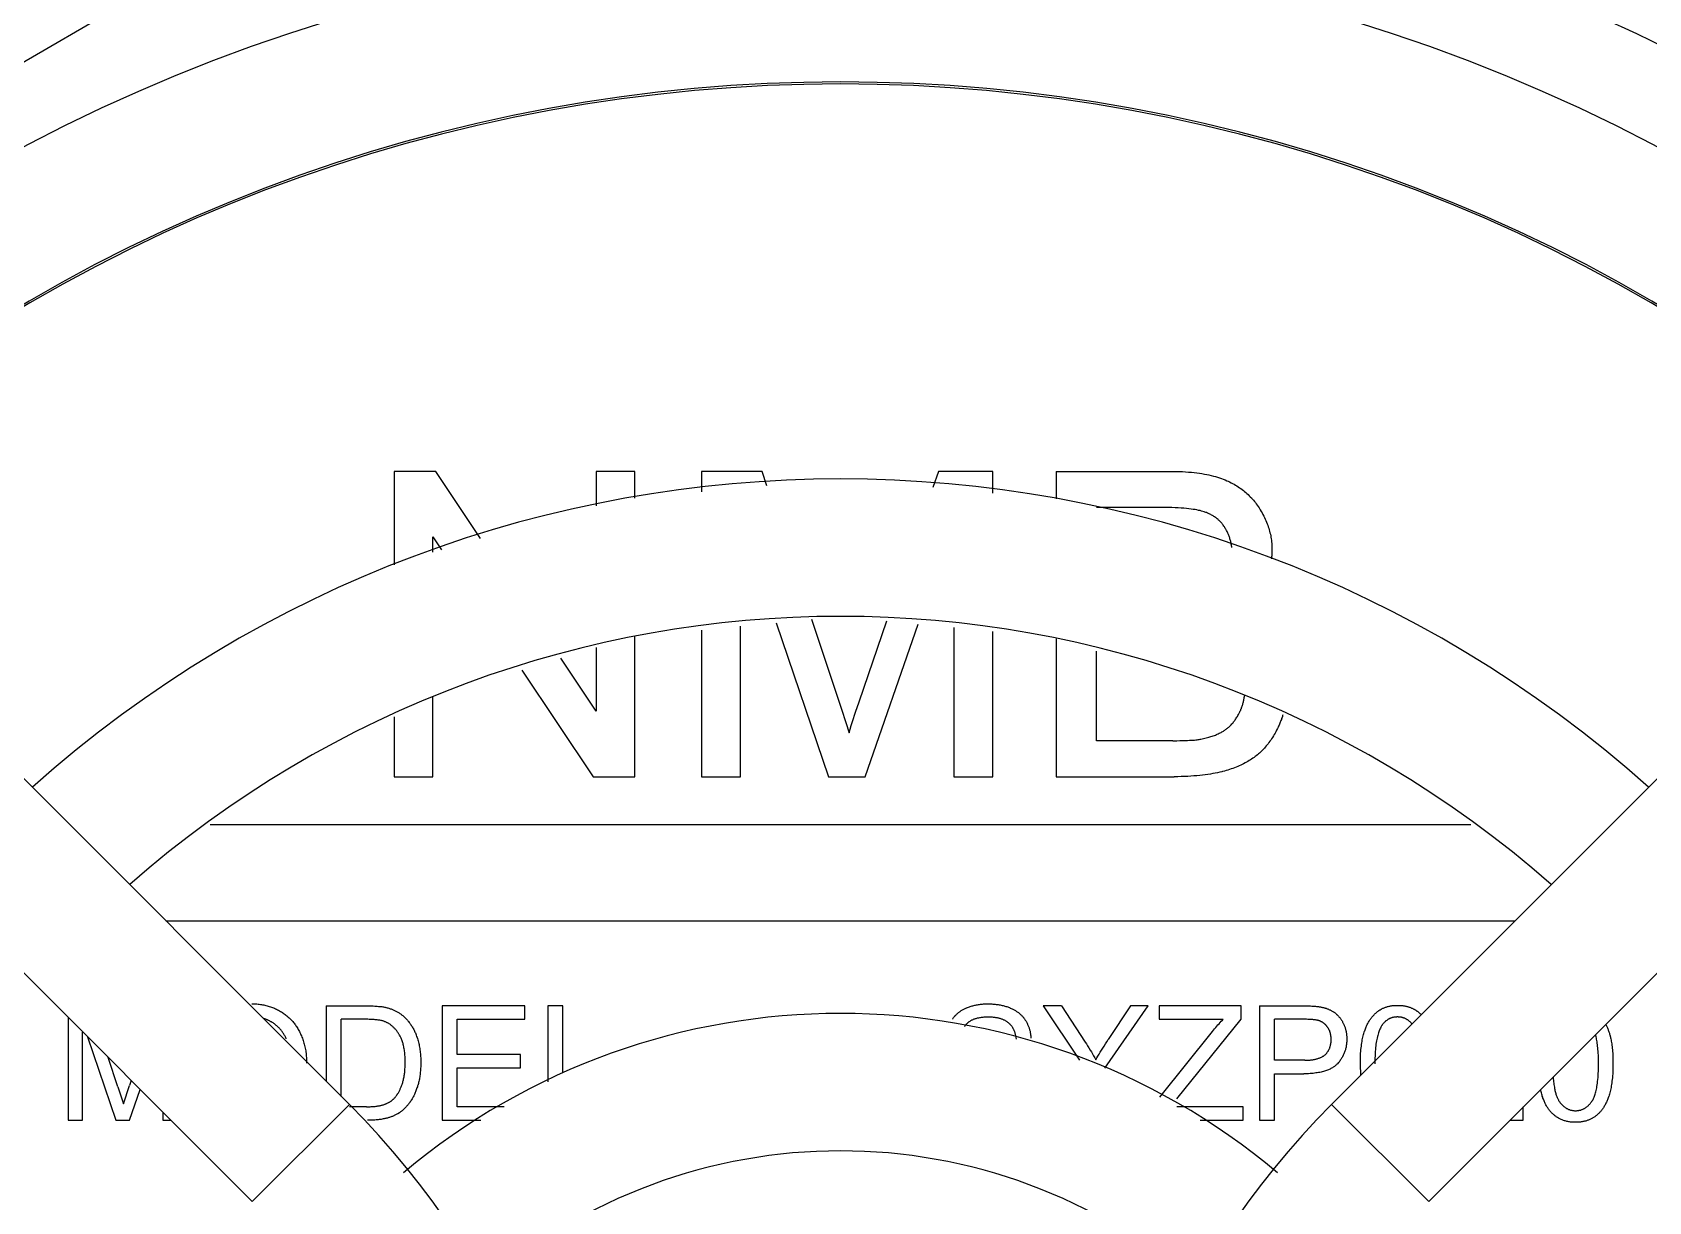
# Model space of a CAD drawing. Header units: millimetres. Extents: x -2 to 101, y -1 to 125.
# Drawn here: x 24.231 to 26.349, y 39.343 to 40.875 of the extents above; entities that cross this region are included whole.
import ezdxf

# ---------------------------------------------------------------- set-up
doc = ezdxf.new("R2010")
doc.units = ezdxf.units.MM

msp = doc.modelspace()

# ---------------------------------------------------------------- linework, layer by layer
for p, q in [((20.5102, 43.6071), (24.6465, 39.4708)), ((30.0698, 43.6071), (25.9335, 39.4708)), ((20.3829, 43.4798), (24.5193, 39.3435)), ((30.1971, 43.4798), (26.0607, 39.3435)), ((25.3687, 41.5038), (24.1116, 40.7729)), ((24.7053, 40.3), (24.7053, 40.1775)), ((24.7596, 40.3), (24.7053, 40.3)), ((24.8185, 40.2119), (24.7596, 40.3)), ((24.9697, 40.3), (24.9697, 40.2549)), ((25.0204, 40.3), (24.9697, 40.3)), ((25.0204, 40.265), (25.0204, 40.3)), ((25.1077, 40.3), (25.1077, 40.2731)), ((25.1874, 40.3), (25.1077, 40.3)), ((25.1937, 40.2811), (25.1874, 40.3)), ((25.4182, 40.3), (25.4109, 40.2788)), ((25.4895, 40.3), (25.4182, 40.3)), ((25.4895, 40.2715), (25.4895, 40.3)), ((25.5727, 40.3), (25.5727, 40.2638)), ((24.756, 40.1941), (24.756, 40.2143)), ((24.756, 40.2143), (24.7674, 40.1974)), ((25.1077, 40.0921), (25.1077, 39.9)), ((25.1588, 39.9), (25.1588, 40.0971)), ((25.2059, 40.1017), (25.2744, 39.9)), ((25.2522, 40.1063), (25.2871, 40.0017)), ((25.3144, 39.9981), (25.3508, 40.104)), ((25.3222, 39.9), (25.3916, 40.1)), ((25.4384, 40.0954), (25.4384, 39.9)), ((25.4895, 39.9), (25.4895, 40.0904)), ((24.9697, 40.0692), (24.9697, 39.986)), ((25.0204, 39.9), (25.0204, 40.0835)), ((25.5727, 40.0806), (25.5727, 39.9)), ((24.9697, 39.986), (24.9234, 40.0552)), ((25.6256, 39.9472), (25.6256, 40.0646)), ((24.8727, 40.0398), (24.9661, 39.9)), ((24.756, 39.9), (24.756, 40.0044)), ((25.2871, 40.0017), (25.2914, 39.9883)), ((25.2914, 39.9883), (25.2969, 39.9712)), ((25.3059, 39.9724), (25.3098, 39.9844)), ((25.3098, 39.9844), (25.3144, 39.9981)), ((24.7053, 39.9786), (24.7053, 39.9)), ((25.2969, 39.9712), (25.3012, 39.9576)), ((25.7252, 39.9472), (25.6256, 39.9472)), ((25.7252, 39.9472), (25.7308, 39.9472)), ((24.7053, 39.9), (24.756, 39.9)), ((24.9661, 39.9), (25.0204, 39.9)), ((25.1077, 39.9), (25.1588, 39.9)), ((25.2744, 39.9), (25.3222, 39.9)), ((25.4384, 39.9), (25.4895, 39.9)), ((25.5727, 39.9), (25.7271, 39.9)), ((24.4641, 39.8375), (26.1159, 39.8375)), ((24.4061, 39.7111), (26.1739, 39.7111)), ((24.278, 39.5848), (24.278, 39.45)), ((24.6161, 39.6), (24.6161, 39.5012)), ((24.636, 39.4813), (24.636, 39.5823)), ((24.7679, 39.6), (24.7679, 39.45)), ((24.8763, 39.6), (24.7679, 39.6)), ((24.7877, 39.5364), (24.7877, 39.5823)), ((24.7877, 39.5823), (24.8763, 39.5823)), ((24.8763, 39.5823), (24.8763, 39.6)), ((24.9064, 39.6), (24.9064, 39.5006)), ((24.9263, 39.6), (24.9064, 39.6)), ((24.9263, 39.5121), (24.9263, 39.6)), ((25.5555, 39.6), (25.603, 39.529)), ((25.5797, 39.6), (25.5555, 39.6)), ((25.6364, 39.5181), (25.693, 39.6)), ((25.6699, 39.6), (25.6409, 39.5559)), ((25.693, 39.6), (25.6699, 39.6)), ((25.7076, 39.6), (25.7076, 39.5823)), ((25.815, 39.6), (25.7076, 39.6)), ((25.7076, 39.5823), (25.7913, 39.5823)), ((25.7308, 39.4783), (25.815, 39.5823)), ((25.815, 39.5823), (25.815, 39.6)), ((25.8388, 39.6), (25.8388, 39.45)), ((25.8587, 39.5287), (25.8587, 39.5823)), ((24.2971, 39.45), (24.2971, 39.5656)), ((24.3033, 39.5594), (24.3405, 39.45)), ((24.3433, 39.4938), (24.3305, 39.5322)), ((24.8707, 39.5364), (24.7877, 39.5364)), ((24.7877, 39.4677), (24.7877, 39.5188)), ((24.7877, 39.5188), (24.8707, 39.5188)), ((24.8707, 39.5188), (24.8707, 39.5364)), ((25.8983, 39.5287), (25.8587, 39.5287)), ((25.9717, 39.5089), (25.9711, 39.524)), ((24.3505, 39.4716), (24.3585, 39.4956)), ((24.3607, 39.502), (24.3585, 39.4956)), ((25.8587, 39.45), (25.8587, 39.511)), ((25.8587, 39.511), (25.8972, 39.511)), ((24.3433, 39.4938), (24.3505, 39.4716)), ((24.3584, 39.45), (24.3724, 39.4903)), ((24.402, 39.4608), (24.402, 39.45)), ((24.6465, 39.4708), (24.5193, 39.3435)), ((24.669, 39.4677), (24.6465, 39.4677)), ((24.8494, 39.4677), (24.7877, 39.4677)), ((25.8175, 39.4677), (25.7306, 39.4677)), ((25.8175, 39.45), (25.8175, 39.4677)), ((26.0607, 39.3435), (25.9335, 39.4708)), ((26.1845, 39.45), (26.1845, 39.4677)), ((24.278, 39.45), (24.2971, 39.45)), ((24.3405, 39.45), (24.3584, 39.45)), ((24.402, 39.45), (24.4127, 39.45)), ((24.7679, 39.45), (24.8188, 39.45)), ((25.7612, 39.45), (25.8175, 39.45)), ((25.8388, 39.45), (25.8587, 39.45)), ((26.1673, 39.45), (26.1845, 39.45))]:
    msp.add_line(p, q)
for points in [[(25.5727, 40.3), (25.7255, 40.3), (25.7298, 40.2999), (25.734, 40.2998), (25.7381, 40.2996), (25.7421, 40.2994), (25.7459, 40.2991), (25.7497, 40.2988), (25.7533, 40.2984), (25.7568, 40.298), (25.7602, 40.2975), (25.7635, 40.297), (25.7667, 40.2965), (25.7698, 40.2959), (25.7728, 40.2952), (25.7757, 40.2945), (25.7786, 40.2938), (25.7813, 40.2931), (25.784, 40.2923), (25.7866, 40.2914), (25.7891, 40.2906), (25.7915, 40.2896), (25.7939, 40.2887), (25.7961, 40.2877)], [(25.7961, 40.2877), (25.7977, 40.287), (25.7997, 40.2861), (25.8017, 40.2851), (25.8037, 40.2841), (25.8056, 40.283), (25.8074, 40.282), (25.8092, 40.2808), (25.811, 40.2797), (25.8128, 40.2785), (25.8145, 40.2774), (25.8161, 40.2761), (25.8178, 40.2749), (25.8194, 40.2736), (25.8209, 40.2723), (25.8225, 40.2709), (25.824, 40.2696), (25.8254, 40.2681), (25.8269, 40.2667), (25.8283, 40.2652), (25.829, 40.2645), (25.8296, 40.2637), (25.831, 40.2622), (25.8323, 40.2606), (25.8336, 40.259), (25.8348, 40.2573), (25.836, 40.2556), (25.8372, 40.2539), (25.8384, 40.2522), (25.8395, 40.2504)], [(25.7664, 40.247), (25.7648, 40.2475), (25.7631, 40.248), (25.7612, 40.2485), (25.7591, 40.2489), (25.757, 40.2494), (25.7546, 40.2498), (25.7521, 40.2502), (25.7494, 40.2506), (25.7465, 40.2509), (25.7433, 40.2513), (25.74, 40.2516), (25.7364, 40.2518), (25.7326, 40.2521), (25.7286, 40.2523), (25.7243, 40.2525), (25.7197, 40.2526), (25.7149, 40.2527), (25.7097, 40.2528), (25.6256, 40.2528)], [(25.7936, 40.2263), (25.7929, 40.2273), (25.7922, 40.2283), (25.7915, 40.2293), (25.7908, 40.2302), (25.7901, 40.2311), (25.7894, 40.232), (25.7886, 40.2329), (25.7878, 40.2337), (25.7871, 40.2346), (25.7862, 40.2354), (25.7854, 40.2361), (25.7846, 40.2369), (25.7837, 40.2376), (25.7829, 40.2384), (25.782, 40.2391), (25.7811, 40.2397), (25.7801, 40.2404), (25.7792, 40.241), (25.7782, 40.2416), (25.7772, 40.2422), (25.7762, 40.2428), (25.7752, 40.2434), (25.7741, 40.2439), (25.7731, 40.2444), (25.772, 40.2449), (25.7708, 40.2454), (25.7697, 40.2459), (25.7685, 40.2463), (25.7673, 40.2467), (25.7664, 40.247)], [(25.8395, 40.2504), (25.84, 40.2495), (25.8412, 40.2475), (25.8424, 40.2455), (25.8435, 40.2434), (25.8445, 40.2414), (25.8455, 40.2394), (25.8464, 40.2374), (25.8473, 40.2354), (25.8482, 40.2334), (25.849, 40.2314), (25.8497, 40.2294), (25.8504, 40.2275), (25.851, 40.2255), (25.8516, 40.2235), (25.8522, 40.2215), (25.8527, 40.2195), (25.8532, 40.2176), (25.8536, 40.2156), (25.8539, 40.2136), (25.8543, 40.2116), (25.8546, 40.2097), (25.8548, 40.2077), (25.855, 40.2057), (25.8552, 40.2037), (25.8553, 40.2017), (25.8553, 40.1997), (25.8553, 40.1977)], [(25.8027, 40.2002), (25.8026, 40.2011), (25.8024, 40.2023), (25.8022, 40.2035), (25.802, 40.2047), (25.8018, 40.2059), (25.8015, 40.2071), (25.8013, 40.2082), (25.801, 40.2094), (25.8007, 40.2105), (25.8003, 40.2116), (25.8, 40.2128), (25.7996, 40.2139), (25.7992, 40.2149), (25.7988, 40.216), (25.7984, 40.2171), (25.7979, 40.2182), (25.7974, 40.2192), (25.7969, 40.2203), (25.7964, 40.2213), (25.7959, 40.2223), (25.7954, 40.2233), (25.7948, 40.2243), (25.7942, 40.2253), (25.7936, 40.2263)], [(25.8553, 40.1977), (25.8553, 40.1968), (25.8553, 40.1958), (25.8553, 40.1949), (25.8553, 40.1939), (25.8552, 40.193), (25.8552, 40.192), (25.8551, 40.1911), (25.855, 40.1901), (25.855, 40.1892), (25.8549, 40.1882), (25.8548, 40.1873), (25.8547, 40.1864), (25.8545, 40.1854)], [(25.8119, 39.9822), (25.8124, 39.9832), (25.8129, 39.9842), (25.8134, 39.9852), (25.8138, 39.9862), (25.8143, 39.9872), (25.8147, 39.9883), (25.8152, 39.9893), (25.8154, 39.9898), (25.8156, 39.9903), (25.8159, 39.9914), (25.8163, 39.9925), (25.8166, 39.9936), (25.817, 39.9947), (25.8173, 39.9958), (25.8176, 39.9969), (25.8179, 39.998), (25.8181, 39.9991), (25.8184, 40.0003), (25.8186, 40.0014), (25.8188, 40.0026), (25.819, 40.0038), (25.8192, 40.005), (25.8193, 40.0058)], [(25.3012, 39.9576), (25.3026, 39.9621), (25.3041, 39.9671), (25.3059, 39.9724)], [(25.7918, 39.9599), (25.7927, 39.9605), (25.7936, 39.9611), (25.7945, 39.9617), (25.7954, 39.9624), (25.7963, 39.963), (25.7971, 39.9637), (25.7979, 39.9644), (25.7988, 39.9651), (25.7996, 39.9659), (25.8004, 39.9666), (25.8012, 39.9674), (25.802, 39.9682), (25.8027, 39.9691), (25.8035, 39.9699), (25.8043, 39.9708), (25.805, 39.9718), (25.8058, 39.9727), (25.8065, 39.9737), (25.8072, 39.9747), (25.8079, 39.9757), (25.8086, 39.9768), (25.8094, 39.9779), (25.81, 39.979), (25.8107, 39.9802), (25.8114, 39.9814), (25.8119, 39.9822)], [(25.8629, 39.9639), (25.8624, 39.963), (25.8614, 39.961), (25.8604, 39.959), (25.8593, 39.9571), (25.8582, 39.9552), (25.8571, 39.9534), (25.856, 39.9516), (25.8549, 39.9498), (25.8537, 39.9481), (25.8526, 39.9465), (25.8514, 39.9449), (25.8502, 39.9433), (25.849, 39.9418), (25.8478, 39.9403), (25.8466, 39.9388), (25.8453, 39.9374), (25.8441, 39.9361), (25.8428, 39.9347), (25.8415, 39.9335), (25.8402, 39.9322), (25.8389, 39.931), (25.8376, 39.9298), (25.8362, 39.9287), (25.8348, 39.9276), (25.8335, 39.9265)], [(25.8697, 39.9812), (25.8693, 39.98), (25.8689, 39.9787), (25.8685, 39.9775), (25.868, 39.9762), (25.8676, 39.975), (25.8671, 39.9737), (25.8666, 39.9725), (25.8662, 39.9713), (25.8656, 39.97), (25.8651, 39.9688), (25.8646, 39.9676), (25.864, 39.9664), (25.8635, 39.9651), (25.8629, 39.9639)], [(25.7308, 39.9472), (25.7347, 39.9473), (25.7383, 39.9473), (25.7415, 39.9474), (25.7445, 39.9475), (25.7471, 39.9477), (25.7496, 39.9478), (25.7518, 39.948), (25.7538, 39.9481), (25.7556, 39.9483), (25.7572, 39.9485), (25.7587, 39.9487), (25.76, 39.9489), (25.7612, 39.9491)], [(25.7612, 39.9491), (25.7621, 39.9492), (25.7639, 39.9496), (25.7657, 39.95), (25.7674, 39.9504), (25.7691, 39.9508), (25.7707, 39.9512), (25.7724, 39.9517), (25.7739, 39.9521), (25.7754, 39.9526), (25.7769, 39.9531), (25.7784, 39.9536), (25.7798, 39.9541), (25.7811, 39.9546), (25.7825, 39.9552), (25.7837, 39.9557), (25.785, 39.9563), (25.7862, 39.9569), (25.7874, 39.9575), (25.7886, 39.9581), (25.7897, 39.9587), (25.7908, 39.9593), (25.7918, 39.9599)], [(25.8335, 39.9265), (25.8319, 39.9254), (25.8304, 39.9243), (25.8287, 39.9232), (25.8271, 39.9221), (25.8254, 39.9211), (25.8237, 39.92), (25.8219, 39.919), (25.8201, 39.918), (25.8182, 39.9171), (25.8163, 39.9161), (25.8144, 39.9152), (25.8124, 39.9143), (25.8104, 39.9135), (25.8084, 39.9126), (25.8063, 39.9118), (25.8042, 39.911), (25.802, 39.9102), (25.7998, 39.9095), (25.7976, 39.9088), (25.7953, 39.9081), (25.7929, 39.9074), (25.7906, 39.9068), (25.7896, 39.9066)], [(25.7896, 39.9066), (25.7868, 39.9059), (25.7839, 39.9052), (25.7809, 39.9046), (25.7778, 39.9041), (25.7746, 39.9035), (25.7713, 39.903), (25.7679, 39.9025), (25.7644, 39.9021), (25.7607, 39.9017), (25.7569, 39.9013), (25.7531, 39.901), (25.7491, 39.9007), (25.7449, 39.9005), (25.7407, 39.9003), (25.7363, 39.9002), (25.7318, 39.9001), (25.7271, 39.9)], [(24.5189, 39.6027), (24.519, 39.6027), (24.5206, 39.6027), (24.5222, 39.6026), (24.5238, 39.6025), (24.5254, 39.6024), (24.5269, 39.6023), (24.5284, 39.6021), (24.5299, 39.6019), (24.5314, 39.6017), (24.5329, 39.6014), (24.5344, 39.6012), (24.5359, 39.6008), (24.5373, 39.6005), (24.5387, 39.6001), (24.5402, 39.5997), (24.5416, 39.5993), (24.543, 39.5988), (24.5444, 39.5984), (24.5457, 39.5978), (24.5471, 39.5973), (24.5484, 39.5967), (24.5498, 39.5961), (24.5511, 39.5955), (24.5524, 39.5948), (24.5537, 39.5942), (24.555, 39.5934), (24.5563, 39.5927)], [(25.4556, 39.5974), (25.4566, 39.5979), (25.4577, 39.5983), (25.4589, 39.5987), (25.46, 39.5991), (25.4611, 39.5994), (25.4623, 39.5998), (25.4634, 39.6001), (25.4646, 39.6004), (25.4658, 39.6007), (25.467, 39.601), (25.4682, 39.6012), (25.4695, 39.6014), (25.4707, 39.6016), (25.472, 39.6018), (25.4733, 39.602), (25.4746, 39.6021), (25.4759, 39.6023), (25.4772, 39.6024), (25.4786, 39.6025), (25.4799, 39.6025), (25.4813, 39.6026), (25.4827, 39.6026), (25.4831, 39.6026)], [(25.4831, 39.6026), (25.4837, 39.6026), (25.4852, 39.6025), (25.4867, 39.6025), (25.4882, 39.6024), (25.4896, 39.6023), (25.491, 39.6022), (25.4925, 39.6021), (25.4939, 39.6019), (25.4952, 39.6018), (25.4966, 39.6016), (25.4979, 39.6013), (25.4992, 39.6011), (25.5005, 39.6008), (25.5018, 39.6006), (25.5031, 39.6003), (25.5043, 39.5999), (25.5055, 39.5996), (25.5067, 39.5992), (25.5079, 39.5989), (25.5091, 39.5985), (25.5102, 39.598), (25.5113, 39.5976), (25.5124, 39.5971)], [(24.5457, 39.578), (24.5455, 39.5781), (24.5449, 39.5785), (24.5443, 39.5789), (24.5437, 39.5792), (24.543, 39.5796), (24.5424, 39.5799), (24.5417, 39.5803), (24.5411, 39.5806), (24.5405, 39.5809), (24.5398, 39.5812), (24.5392, 39.5815), (24.5385, 39.5818), (24.5379, 39.582), (24.5372, 39.5823), (24.5365, 39.5825), (24.5359, 39.5828), (24.5352, 39.583), (24.5345, 39.5832), (24.5338, 39.5835)], [(24.5563, 39.5927), (24.5576, 39.5919), (24.5588, 39.5912), (24.56, 39.5904), (24.5611, 39.5896), (24.5622, 39.5887), (24.5634, 39.5879), (24.5644, 39.587), (24.5655, 39.5861), (24.5665, 39.5852), (24.5676, 39.5843), (24.5686, 39.5833), (24.5695, 39.5824), (24.5705, 39.5814), (24.5714, 39.5804), (24.5723, 39.5793), (24.5732, 39.5783), (24.5741, 39.5772), (24.575, 39.5761), (24.5758, 39.575), (24.5766, 39.5738), (24.5774, 39.5727), (24.5782, 39.5715), (24.5789, 39.5702), (24.5796, 39.569), (24.5803, 39.5677), (24.581, 39.5664), (24.5817, 39.5651), (24.5817, 39.565)], [(24.6161, 39.6), (24.6692, 39.6), (24.6716, 39.6), (24.6738, 39.5999), (24.6758, 39.5999), (24.6778, 39.5998), (24.6797, 39.5997), (24.6815, 39.5996), (24.6831, 39.5995), (24.6847, 39.5993), (24.6862, 39.5992), (24.6876, 39.599), (24.689, 39.5989), (24.6902, 39.5987), (24.6914, 39.5985), (24.6925, 39.5983), (24.6935, 39.5981), (24.6945, 39.5978)], [(24.6932, 39.5792), (24.6925, 39.5795), (24.6918, 39.5797), (24.6911, 39.5799), (24.6903, 39.5802), (24.6894, 39.5804), (24.6885, 39.5806), (24.6876, 39.5808), (24.6865, 39.581), (24.6855, 39.5812), (24.6843, 39.5813), (24.6831, 39.5815), (24.6818, 39.5816), (24.6805, 39.5818), (24.6791, 39.5819), (24.6776, 39.582), (24.676, 39.5821), (24.6743, 39.5822), (24.6726, 39.5822), (24.6708, 39.5823), (24.6688, 39.5823), (24.636, 39.5823)], [(24.6945, 39.5978), (24.6949, 39.5977), (24.696, 39.5975), (24.697, 39.5972), (24.6981, 39.5969), (24.6991, 39.5966), (24.7001, 39.5962), (24.7011, 39.5959), (24.7021, 39.5955), (24.703, 39.5952), (24.704, 39.5948), (24.7049, 39.5944), (24.7058, 39.5939), (24.7067, 39.5935), (24.7076, 39.593), (24.7084, 39.5926), (24.7093, 39.5921), (24.7101, 39.5916), (24.711, 39.5911), (24.7118, 39.5906), (24.7126, 39.59), (24.7134, 39.5895), (24.7142, 39.5889), (24.7149, 39.5883), (24.7157, 39.5877), (24.7165, 39.5871)], [(24.7165, 39.5871), (24.7174, 39.5863), (24.7183, 39.5854), (24.7192, 39.5846), (24.7201, 39.5838), (24.7209, 39.5829), (24.7217, 39.582), (24.7225, 39.5811), (24.7233, 39.5802), (24.7241, 39.5793), (24.7249, 39.5783), (24.7256, 39.5774), (24.7263, 39.5764), (24.727, 39.5754), (24.7277, 39.5744), (24.7284, 39.5734), (24.729, 39.5723), (24.7296, 39.5712), (24.7302, 39.5702), (24.7308, 39.569), (24.7314, 39.5679), (24.732, 39.5668), (24.7325, 39.5656), (24.733, 39.5644), (24.7335, 39.5632), (24.734, 39.562), (24.7342, 39.5614)], [(25.4367, 39.5824), (25.4372, 39.5831), (25.4377, 39.5838), (25.4382, 39.5845), (25.4387, 39.5851), (25.4392, 39.5858), (25.4398, 39.5864), (25.4401, 39.5867), (25.4403, 39.5871), (25.4409, 39.5877), (25.4415, 39.5883), (25.4421, 39.5889), (25.4427, 39.5895), (25.4434, 39.59), (25.444, 39.5906), (25.4447, 39.5911), (25.4454, 39.5917), (25.4461, 39.5922), (25.4468, 39.5927), (25.4476, 39.5932), (25.4483, 39.5937), (25.4491, 39.5942), (25.4499, 39.5946), (25.4507, 39.5951), (25.4516, 39.5956), (25.4524, 39.596), (25.4533, 39.5964), (25.4542, 39.5968), (25.4551, 39.5972), (25.4556, 39.5974)], [(25.4839, 39.5851), (25.483, 39.5851), (25.4816, 39.585), (25.4803, 39.585), (25.479, 39.5849), (25.4777, 39.5849), (25.4765, 39.5848), (25.4753, 39.5846), (25.4742, 39.5845), (25.4731, 39.5843), (25.472, 39.5842), (25.471, 39.584), (25.47, 39.5838), (25.469, 39.5836), (25.4681, 39.5833), (25.4672, 39.5831), (25.4664, 39.5829), (25.4655, 39.5826), (25.4647, 39.5823), (25.4639, 39.582), (25.4632, 39.5817), (25.4625, 39.5814), (25.4618, 39.581), (25.4611, 39.5807), (25.4605, 39.5804), (25.4599, 39.58), (25.4593, 39.5796), (25.4587, 39.5792), (25.4581, 39.5788), (25.4576, 39.5784)], [(25.51, 39.5778), (25.5094, 39.5782), (25.5088, 39.5787), (25.5082, 39.5791), (25.5076, 39.5795), (25.5069, 39.5799), (25.5063, 39.5803), (25.5056, 39.5807), (25.5049, 39.581), (25.5041, 39.5814), (25.5034, 39.5817), (25.5026, 39.582), (25.5018, 39.5823), (25.501, 39.5826), (25.5002, 39.5829), (25.4993, 39.5832), (25.4984, 39.5834), (25.4975, 39.5836), (25.4965, 39.5839), (25.4956, 39.5841), (25.4946, 39.5842), (25.4935, 39.5844), (25.4925, 39.5845), (25.4914, 39.5847), (25.4903, 39.5848), (25.4891, 39.5849), (25.4879, 39.585), (25.4867, 39.585), (25.4854, 39.5851), (25.4842, 39.5851), (25.4839, 39.5851)], [(25.5124, 39.5971), (25.5128, 39.597), (25.5138, 39.5966), (25.5147, 39.5961), (25.5156, 39.5957), (25.5165, 39.5952), (25.5174, 39.5947), (25.5183, 39.5943), (25.5191, 39.5938), (25.5199, 39.5933), (25.5207, 39.5927), (25.5215, 39.5922), (25.5222, 39.5917), (25.523, 39.5911), (25.5237, 39.5906), (25.5244, 39.59), (25.5251, 39.5894), (25.5257, 39.5888), (25.5264, 39.5882), (25.527, 39.5876), (25.5276, 39.5869), (25.5283, 39.5863), (25.5288, 39.5856), (25.5294, 39.5849), (25.53, 39.5843), (25.5302, 39.5839), (25.5305, 39.5835), (25.531, 39.5828), (25.5316, 39.5821), (25.5321, 39.5814)], [(25.5321, 39.5814), (25.5326, 39.5806), (25.5331, 39.5798), (25.5335, 39.5789), (25.534, 39.5781), (25.5344, 39.5773), (25.5346, 39.5769), (25.5348, 39.5765), (25.5352, 39.5756), (25.5356, 39.5748), (25.536, 39.5739), (25.5363, 39.573), (25.5367, 39.5721), (25.537, 39.5713), (25.5373, 39.5704), (25.5375, 39.5695), (25.5378, 39.5685), (25.538, 39.5676), (25.5383, 39.5667), (25.5385, 39.5657), (25.5387, 39.5648), (25.5388, 39.5638), (25.539, 39.5628), (25.5391, 39.5618), (25.5392, 39.5608), (25.5393, 39.5598), (25.5394, 39.5588), (25.5395, 39.5578)], [(25.5797, 39.6), (25.6107, 39.5525), (25.6122, 39.5501), (25.6138, 39.5476), (25.6153, 39.5451)], [(25.7085, 39.4805), (25.7772, 39.5663), (25.7786, 39.5681), (25.7801, 39.5699), (25.7816, 39.5716), (25.783, 39.5733), (25.7845, 39.575), (25.786, 39.5766), (25.7874, 39.5782), (25.7889, 39.5798), (25.7903, 39.5813), (25.7913, 39.5823)], [(25.8388, 39.6), (25.8959, 39.6), (25.8981, 39.6), (25.9002, 39.6), (25.9022, 39.5999), (25.9041, 39.5999), (25.9059, 39.5998), (25.9077, 39.5997), (25.9093, 39.5996), (25.9108, 39.5995), (25.9123, 39.5994), (25.9136, 39.5992), (25.9149, 39.5991), (25.9161, 39.5989), (25.9172, 39.5988), (25.9182, 39.5986)], [(25.9156, 39.5809), (25.9151, 39.581), (25.9145, 39.5812), (25.9139, 39.5813), (25.9132, 39.5814), (25.9125, 39.5815), (25.9116, 39.5816), (25.9107, 39.5817), (25.9098, 39.5818), (25.9087, 39.5819), (25.9076, 39.582), (25.9064, 39.5821), (25.905, 39.5821), (25.9036, 39.5822), (25.9021, 39.5822), (25.9005, 39.5823), (25.8988, 39.5823), (25.8587, 39.5823)], [(25.9281, 39.5721), (25.9278, 39.5725), (25.9274, 39.5729), (25.9271, 39.5734), (25.9268, 39.5738), (25.9264, 39.5742), (25.926, 39.5746), (25.9257, 39.575), (25.9253, 39.5754), (25.9249, 39.5757), (25.9245, 39.5761), (25.9242, 39.5764), (25.9238, 39.5767), (25.9234, 39.5771), (25.923, 39.5774), (25.9225, 39.5777), (25.9221, 39.578), (25.9217, 39.5782), (25.9213, 39.5785), (25.9208, 39.5788), (25.9204, 39.579), (25.9199, 39.5792), (25.9195, 39.5795), (25.919, 39.5797), (25.9185, 39.5799), (25.9181, 39.5801), (25.9176, 39.5803), (25.9171, 39.5804), (25.9166, 39.5806), (25.9161, 39.5808), (25.9156, 39.5809)], [(25.9182, 39.5986), (25.9188, 39.5985), (25.9198, 39.5983), (25.9208, 39.5981), (25.9217, 39.5979), (25.9226, 39.5977), (25.9235, 39.5975), (25.9244, 39.5972), (25.9252, 39.597), (25.9261, 39.5967), (25.9269, 39.5964), (25.9277, 39.5962), (25.9285, 39.5959), (25.9292, 39.5956), (25.93, 39.5952), (25.9307, 39.5949), (25.9315, 39.5946), (25.9322, 39.5942), (25.9329, 39.5939), (25.9335, 39.5935), (25.9342, 39.5931), (25.9349, 39.5927), (25.9355, 39.5923), (25.9361, 39.5919), (25.9367, 39.5915)], [(25.9367, 39.5915), (25.9373, 39.5911), (25.9379, 39.5907), (25.9384, 39.5902), (25.939, 39.5898), (25.9395, 39.5893), (25.94, 39.5888), (25.9406, 39.5884), (25.9411, 39.5879), (25.9416, 39.5873), (25.9421, 39.5868), (25.9426, 39.5863), (25.9431, 39.5857), (25.9435, 39.5852), (25.944, 39.5846), (25.9445, 39.584), (25.9449, 39.5834), (25.9454, 39.5827), (25.9458, 39.5821), (25.9462, 39.5814), (25.9467, 39.5808), (25.9471, 39.5801), (25.9475, 39.5794), (25.9479, 39.5787), (25.9483, 39.5779), (25.9487, 39.5772), (25.9487, 39.5771)], [(25.9766, 39.5668), (25.9768, 39.5674), (25.9772, 39.5686), (25.9777, 39.5699), (25.9782, 39.5711), (25.9787, 39.5723), (25.9792, 39.5734), (25.9797, 39.5745), (25.9802, 39.5756), (25.9808, 39.5767), (25.9814, 39.5777), (25.9819, 39.5787), (25.9825, 39.5797), (25.9831, 39.5807), (25.9837, 39.5816), (25.9843, 39.5825), (25.985, 39.5834), (25.9856, 39.5843), (25.9863, 39.5851), (25.987, 39.586), (25.9877, 39.5868), (25.9884, 39.5875), (25.9891, 39.5883), (25.9898, 39.589), (25.9905, 39.5898), (25.9913, 39.5905), (25.9921, 39.5911), (25.9925, 39.5915), (25.9929, 39.5918)], [(25.9929, 39.5918), (25.9936, 39.5924), (25.9943, 39.5929), (25.995, 39.5935), (25.9954, 39.5937), (25.9958, 39.594), (25.9966, 39.5945), (25.9973, 39.5949), (25.9981, 39.5954), (25.9989, 39.5958), (25.9997, 39.5963), (26.0006, 39.5967), (26.0014, 39.597), (26.0023, 39.5974), (26.0031, 39.5977), (26.004, 39.5981), (26.0049, 39.5984), (26.0059, 39.5987), (26.0068, 39.5989), (26.0077, 39.5992), (26.0087, 39.5994), (26.0097, 39.5996), (26.0107, 39.5998), (26.0117, 39.6), (26.0128, 39.6002), (26.0138, 39.6003), (26.0149, 39.6004), (26.016, 39.6005), (26.0171, 39.6006), (26.0182, 39.6006), (26.0194, 39.6006), (26.02, 39.6006)], [(26.0198, 39.5854), (26.0191, 39.5854), (26.0184, 39.5853), (26.0177, 39.5853), (26.017, 39.5852), (26.0163, 39.5852), (26.0156, 39.5851), (26.015, 39.5849), (26.0143, 39.5848), (26.0137, 39.5847), (26.013, 39.5845), (26.0124, 39.5843), (26.0118, 39.5841), (26.0112, 39.5839), (26.0106, 39.5837), (26.01, 39.5835), (26.0094, 39.5832), (26.0089, 39.5829), (26.0083, 39.5826), (26.0077, 39.5823), (26.0072, 39.582), (26.0067, 39.5816), (26.0061, 39.5813), (26.0056, 39.5809), (26.0051, 39.5805), (26.0046, 39.5801), (26.0041, 39.5797), (26.0036, 39.5792), (26.0031, 39.5788), (26.0026, 39.5783), (26.0021, 39.5778), (26.0016, 39.5772), (26.0012, 39.5767), (26.0007, 39.5761), (26.0003, 39.5755), (25.9998, 39.5749), (25.9996, 39.5746)], [(26.0389, 39.5762), (26.0388, 39.5764), (26.0383, 39.5769), (26.0378, 39.5775), (26.0373, 39.578), (26.0368, 39.5785), (26.0363, 39.579), (26.0357, 39.5794), (26.0352, 39.5799), (26.0347, 39.5803), (26.0341, 39.5807), (26.0336, 39.5811), (26.0331, 39.5815), (26.0325, 39.5818), (26.032, 39.5821), (26.0314, 39.5825), (26.0309, 39.5828), (26.0303, 39.583), (26.0297, 39.5833), (26.0292, 39.5836), (26.0286, 39.5838), (26.028, 39.584), (26.0277, 39.5841), (26.0274, 39.5842), (26.0268, 39.5844), (26.0262, 39.5846), (26.0256, 39.5847), (26.025, 39.5849), (26.0244, 39.585), (26.0238, 39.5851), (26.0231, 39.5852), (26.0225, 39.5852), (26.0218, 39.5853), (26.0212, 39.5853), (26.0205, 39.5854), (26.0198, 39.5854)], [(26.02, 39.6006), (26.021, 39.6006), (26.022, 39.6006), (26.0229, 39.6006), (26.0239, 39.6005), (26.0248, 39.6004), (26.0258, 39.6003), (26.0267, 39.6002), (26.0276, 39.6001), (26.0285, 39.6), (26.0294, 39.5998), (26.0302, 39.5996), (26.0311, 39.5995), (26.0319, 39.5993), (26.0328, 39.599), (26.0336, 39.5988), (26.0344, 39.5986), (26.0352, 39.5983), (26.036, 39.598), (26.0367, 39.5977), (26.0375, 39.5974), (26.0383, 39.5971), (26.039, 39.5968), (26.0398, 39.5964), (26.0405, 39.5961), (26.0412, 39.5957)], [(26.0412, 39.5957), (26.0416, 39.5955), (26.0422, 39.5952), (26.0427, 39.5948), (26.0433, 39.5945), (26.0438, 39.5942), (26.0443, 39.5938), (26.0448, 39.5935), (26.0453, 39.5931), (26.0459, 39.5928), (26.0464, 39.5924), (26.0468, 39.592), (26.0473, 39.5917), (26.0478, 39.5913), (26.0483, 39.5909), (26.0488, 39.5905), (26.0492, 39.59), (26.0497, 39.5896), (26.0501, 39.5892), (26.0506, 39.5887), (26.0508, 39.5885), (26.051, 39.5883)], [(24.5638, 39.5568), (24.5637, 39.5572), (24.5632, 39.5582), (24.5627, 39.5592), (24.5622, 39.5601), (24.5617, 39.5611), (24.5612, 39.562), (24.5606, 39.5629), (24.5601, 39.5638), (24.5595, 39.5647), (24.5589, 39.5655), (24.5583, 39.5664), (24.5577, 39.5672), (24.5571, 39.568), (24.5564, 39.5688), (24.5557, 39.5695), (24.5551, 39.5703), (24.5544, 39.571), (24.5537, 39.5717), (24.5529, 39.5724), (24.5522, 39.5731), (24.5515, 39.5738), (24.5507, 39.5744), (24.5499, 39.5751), (24.5491, 39.5757), (24.5483, 39.5763), (24.5474, 39.5769), (24.5466, 39.5775), (24.5457, 39.578)], [(24.5817, 39.565), (24.5825, 39.5635), (24.5831, 39.5621), (24.5838, 39.5606), (24.5844, 39.559), (24.585, 39.5575), (24.5855, 39.556), (24.5861, 39.5544), (24.5866, 39.5528), (24.587, 39.5512), (24.5875, 39.5496), (24.5879, 39.5479), (24.5883, 39.5463), (24.5886, 39.5446), (24.589, 39.5429), (24.5893, 39.5412), (24.5895, 39.5395), (24.5898, 39.5377), (24.59, 39.5359), (24.5901, 39.5341), (24.5903, 39.5323), (24.5904, 39.5305), (24.5905, 39.5286), (24.5905, 39.5267), (24.5905, 39.5248)], [(24.7119, 39.5623), (24.7115, 39.563), (24.7109, 39.5639), (24.7103, 39.5648), (24.7097, 39.5656), (24.7091, 39.5664), (24.7085, 39.5672), (24.7079, 39.568), (24.7072, 39.5688), (24.7066, 39.5695), (24.706, 39.5702), (24.7054, 39.5709), (24.7047, 39.5715), (24.7041, 39.5721), (24.7035, 39.5727), (24.7028, 39.5733), (24.7022, 39.5739), (24.7015, 39.5744), (24.7008, 39.5749), (24.7002, 39.5754), (24.6995, 39.5759), (24.6988, 39.5763), (24.6981, 39.5768), (24.6974, 39.5772), (24.6967, 39.5776), (24.696, 39.5779), (24.6953, 39.5783), (24.6946, 39.5786), (24.6939, 39.5789), (24.6932, 39.5792)], [(24.7197, 39.5261), (24.7197, 39.528), (24.7196, 39.5299), (24.7196, 39.5318), (24.7195, 39.5336), (24.7193, 39.5354), (24.7192, 39.5371), (24.719, 39.5388), (24.7188, 39.5404), (24.7186, 39.542), (24.7184, 39.5435), (24.7181, 39.545), (24.7178, 39.5464), (24.7175, 39.5478), (24.7172, 39.5492), (24.7168, 39.5505), (24.7165, 39.5517), (24.7161, 39.5529), (24.7157, 39.5541), (24.7153, 39.5553), (24.7148, 39.5564), (24.7144, 39.5574), (24.7139, 39.5585), (24.7134, 39.5595), (24.7129, 39.5604), (24.7124, 39.5614), (24.7119, 39.5623)], [(24.7342, 39.5614), (24.7347, 39.56), (24.7352, 39.5585), (24.7357, 39.557), (24.7362, 39.5555), (24.7366, 39.5539), (24.737, 39.5523), (24.7374, 39.5508), (24.7378, 39.5491), (24.7381, 39.5475), (24.7384, 39.5459), (24.7387, 39.5442), (24.739, 39.5425), (24.7392, 39.5408), (24.7394, 39.539), (24.7396, 39.5372), (24.7398, 39.5354), (24.7399, 39.5336), (24.74, 39.5318), (24.7401, 39.5299), (24.7401, 39.528), (24.7401, 39.5261)], [(25.4576, 39.5784), (25.4573, 39.5782), (25.457, 39.5779), (25.4567, 39.5776), (25.4564, 39.5774), (25.4561, 39.5771), (25.4558, 39.5768), (25.4555, 39.5766), (25.4552, 39.5763), (25.455, 39.576), (25.4547, 39.5757), (25.4544, 39.5755), (25.4542, 39.5752), (25.454, 39.5749), (25.4537, 39.5746), (25.4535, 39.5744), (25.4533, 39.5741), (25.4531, 39.5738), (25.4529, 39.5735), (25.4527, 39.5732), (25.4525, 39.5729)], [(25.5204, 39.5563), (25.5204, 39.5568), (25.5203, 39.5577), (25.5201, 39.5586), (25.52, 39.5595), (25.5198, 39.5604), (25.5196, 39.5613), (25.5194, 39.5621), (25.5192, 39.5629), (25.519, 39.5638), (25.5187, 39.5645), (25.5185, 39.5653), (25.5182, 39.566), (25.5179, 39.5668), (25.5176, 39.5675), (25.5173, 39.5682), (25.517, 39.5689), (25.5166, 39.5695), (25.5163, 39.5702), (25.5159, 39.5708), (25.5156, 39.5714), (25.5152, 39.572), (25.5148, 39.5726), (25.5143, 39.5732), (25.5139, 39.5738), (25.5135, 39.5743), (25.513, 39.5748), (25.5125, 39.5754), (25.5123, 39.5756), (25.5121, 39.5759), (25.5115, 39.5764), (25.511, 39.5768), (25.5105, 39.5773), (25.51, 39.5778)], [(25.9329, 39.556), (25.9329, 39.5566), (25.9328, 39.5573), (25.9328, 39.558), (25.9328, 39.5586), (25.9327, 39.5593), (25.9326, 39.5599), (25.9326, 39.5606), (25.9325, 39.5612), (25.9324, 39.5618), (25.9322, 39.5624), (25.9321, 39.563), (25.932, 39.5636), (25.9318, 39.5642), (25.9316, 39.5647), (25.9315, 39.5653), (25.9313, 39.5659), (25.9311, 39.5664), (25.9309, 39.567), (25.9306, 39.5675), (25.9304, 39.568), (25.9302, 39.5685), (25.9299, 39.5691), (25.9296, 39.5696), (25.9293, 39.5701), (25.929, 39.5706), (25.9287, 39.5711), (25.9284, 39.5716), (25.9281, 39.5721)], [(25.9487, 39.5771), (25.9491, 39.5763), (25.9494, 39.5755), (25.9498, 39.5748), (25.9501, 39.574), (25.9504, 39.5732), (25.9507, 39.5724), (25.951, 39.5716), (25.9512, 39.5708), (25.9515, 39.5699), (25.9517, 39.5691), (25.9519, 39.5683), (25.9521, 39.5674), (25.9523, 39.5666), (25.9525, 39.5657), (25.9527, 39.5649), (25.9528, 39.564), (25.9529, 39.5631), (25.953, 39.5622), (25.9531, 39.5613), (25.9532, 39.5604), (25.9533, 39.5595), (25.9533, 39.5586), (25.9533, 39.5577), (25.9533, 39.5567), (25.9533, 39.5566)], [(25.9711, 39.524), (25.9712, 39.5269), (25.9712, 39.5298), (25.9713, 39.5326), (25.9714, 39.5352), (25.9715, 39.5378), (25.9717, 39.5403), (25.9719, 39.5427), (25.9721, 39.545), (25.9724, 39.5472), (25.9726, 39.5493), (25.9729, 39.5514), (25.9733, 39.5533), (25.9736, 39.5553), (25.974, 39.5571), (25.9744, 39.5589), (25.9748, 39.5606), (25.9752, 39.5622), (25.9756, 39.5638), (25.9761, 39.5653), (25.9766, 39.5668)], [(25.9996, 39.5746), (25.999, 39.5737), (25.9984, 39.5728), (25.9979, 39.5718), (25.9973, 39.5707), (25.9968, 39.5696), (25.9963, 39.5684), (25.9957, 39.5671), (25.9953, 39.5658), (25.9948, 39.5644), (25.9943, 39.5629), (25.9939, 39.5613), (25.9934, 39.5596), (25.993, 39.5578), (25.9926, 39.556), (25.9923, 39.554), (25.9919, 39.552), (25.9916, 39.5498), (25.9913, 39.5475), (25.991, 39.5452), (25.9908, 39.5427), (25.9906, 39.54), (25.9904, 39.5373), (25.9903, 39.5344), (25.9902, 39.5314), (25.9901, 39.5283), (25.9901, 39.525), (25.9901, 39.524)], [(26.2831, 39.524), (26.2831, 39.5243), (26.2831, 39.5273), (26.283, 39.5302), (26.283, 39.5329), (26.2829, 39.5355), (26.2827, 39.538), (26.2826, 39.5404), (26.2824, 39.5427), (26.2822, 39.5449), (26.282, 39.547), (26.2818, 39.549), (26.2815, 39.551), (26.2812, 39.5528), (26.281, 39.5545), (26.2806, 39.5562), (26.2803, 39.5578), (26.28, 39.5592), (26.2796, 39.5607), (26.2793, 39.562)], [(26.2928, 39.5755), (26.2932, 39.5746), (26.2936, 39.5738), (26.294, 39.5728), (26.2945, 39.5719), (26.2948, 39.571), (26.2952, 39.57), (26.2956, 39.5691), (26.296, 39.5681), (26.2963, 39.5671), (26.2967, 39.5661), (26.297, 39.565), (26.2974, 39.564), (26.2977, 39.5629), (26.298, 39.5618), (26.2983, 39.5607), (26.2986, 39.5596), (26.2987, 39.5594)], [(26.2987, 39.5594), (26.299, 39.558), (26.2993, 39.5566), (26.2996, 39.5551), (26.2999, 39.5535), (26.3002, 39.5519), (26.3005, 39.5501), (26.3007, 39.5483), (26.3009, 39.5464), (26.3011, 39.5445), (26.3013, 39.5424), (26.3015, 39.5402), (26.3017, 39.538), (26.3018, 39.5357), (26.3019, 39.5332), (26.302, 39.5307), (26.302, 39.528), (26.302, 39.5252), (26.302, 39.524)], [(25.6153, 39.5451), (25.6172, 39.5421), (25.6187, 39.5395), (25.6202, 39.537), (25.6216, 39.5345), (25.6231, 39.5319), (25.6245, 39.5294)], [(25.6245, 39.5294), (25.6259, 39.5318), (25.6273, 39.5342), (25.6288, 39.5367), (25.6303, 39.5393), (25.6319, 39.5419), (25.6336, 39.5446), (25.6353, 39.5473), (25.6371, 39.5501), (25.6389, 39.553), (25.6409, 39.5559)], [(25.9248, 39.5359), (25.9253, 39.5363), (25.9257, 39.5367), (25.9262, 39.5372), (25.9266, 39.5376), (25.927, 39.5381), (25.9274, 39.5386), (25.9278, 39.5391), (25.9282, 39.5396), (25.9285, 39.5401), (25.9289, 39.5406), (25.9292, 39.5411), (25.9295, 39.5417), (25.9298, 39.5422), (25.9301, 39.5428), (25.9304, 39.5434), (25.9306, 39.544), (25.9309, 39.5446), (25.9311, 39.5452), (25.9313, 39.5458), (25.9315, 39.5464), (25.9317, 39.5471), (25.9319, 39.5478), (25.9321, 39.5484), (25.9322, 39.5491), (25.9324, 39.5498), (25.9325, 39.5506), (25.9326, 39.5513), (25.9327, 39.5521), (25.9327, 39.5528), (25.9328, 39.5536), (25.9328, 39.5544), (25.9329, 39.5552), (25.9329, 39.556)], [(25.9533, 39.5566), (25.9533, 39.5554), (25.9533, 39.5542), (25.9532, 39.5529), (25.9531, 39.5517), (25.953, 39.5505), (25.9529, 39.5493), (25.9527, 39.5482), (25.9525, 39.547), (25.9523, 39.5459), (25.952, 39.5447), (25.9518, 39.5436), (25.9515, 39.5425), (25.9511, 39.5415), (25.9508, 39.5404), (25.9504, 39.5393), (25.95, 39.5383), (25.9496, 39.5373), (25.9492, 39.5363), (25.9487, 39.5353), (25.9485, 39.5348), (25.9482, 39.5343), (25.9477, 39.5333), (25.9472, 39.5324), (25.9466, 39.5314), (25.946, 39.5305), (25.9454, 39.5295), (25.9447, 39.5286), (25.9441, 39.5277), (25.9434, 39.5268), (25.9427, 39.5259), (25.9419, 39.5251), (25.9411, 39.5242)], [(24.7157, 39.4972), (24.716, 39.4983), (24.7164, 39.4995), (24.7167, 39.5007), (24.717, 39.5019), (24.7173, 39.5031), (24.7176, 39.5044), (24.7179, 39.5057), (24.7182, 39.5071), (24.7184, 39.5085), (24.7186, 39.5099), (24.7188, 39.5113), (24.719, 39.5128), (24.7191, 39.5143), (24.7193, 39.5159), (24.7194, 39.5175), (24.7195, 39.5191), (24.7196, 39.5208), (24.7196, 39.5225), (24.7197, 39.5243), (24.7197, 39.5261)], [(24.7401, 39.5261), (24.7401, 39.5255), (24.7401, 39.5237), (24.7401, 39.5218), (24.74, 39.52), (24.7399, 39.5183), (24.7398, 39.5165), (24.7397, 39.5149), (24.7395, 39.5132), (24.7394, 39.5116), (24.7392, 39.51), (24.739, 39.5084), (24.7387, 39.5069), (24.7385, 39.5054), (24.7382, 39.5039), (24.7379, 39.5024), (24.7376, 39.501), (24.7373, 39.4996), (24.7369, 39.4982), (24.7365, 39.4969), (24.7361, 39.4955)], [(25.9411, 39.5242), (25.9404, 39.5235), (25.9397, 39.5228), (25.9389, 39.5221), (25.9381, 39.5214), (25.9373, 39.5207), (25.9364, 39.5201), (25.9355, 39.5195), (25.9345, 39.5189), (25.9335, 39.5183), (25.9325, 39.5177), (25.9314, 39.5172), (25.9303, 39.5166), (25.9292, 39.5161), (25.9279, 39.5156), (25.9267, 39.5152), (25.9254, 39.5147), (25.924, 39.5143), (25.9226, 39.5139), (25.9211, 39.5135), (25.9196, 39.5131), (25.918, 39.5128), (25.9164, 39.5125), (25.9147, 39.5122), (25.9129, 39.512), (25.9111, 39.5117), (25.9092, 39.5115), (25.9072, 39.5114), (25.9052, 39.5112), (25.9031, 39.5111), (25.9009, 39.511), (25.8986, 39.511), (25.8972, 39.511)], [(25.8983, 39.5287), (25.8998, 39.5287), (25.9012, 39.5288), (25.9026, 39.5288), (25.9039, 39.5289), (25.9052, 39.529), (25.9064, 39.5291), (25.9076, 39.5293), (25.9087, 39.5294), (25.9098, 39.5296), (25.9109, 39.5298), (25.9119, 39.53), (25.9129, 39.5302), (25.9138, 39.5305), (25.9147, 39.5307), (25.9156, 39.531), (25.9164, 39.5312), (25.9173, 39.5315), (25.918, 39.5318), (25.9188, 39.5321), (25.9195, 39.5325), (25.9202, 39.5328), (25.9209, 39.5331), (25.9215, 39.5335), (25.9221, 39.5339), (25.9227, 39.5342), (25.9232, 39.5346), (25.9238, 39.535), (25.9243, 39.5354), (25.9248, 39.5359)], [(26.2744, 39.4749), (26.2749, 39.4757), (26.2755, 39.4765), (26.276, 39.4774), (26.2765, 39.4784), (26.2769, 39.4794), (26.2774, 39.4805), (26.2779, 39.4817), (26.2783, 39.483), (26.2788, 39.4844), (26.2792, 39.4858), (26.2796, 39.4873), (26.28, 39.489), (26.2804, 39.4907), (26.2808, 39.4925), (26.2811, 39.4944), (26.2814, 39.4965), (26.2817, 39.4987), (26.282, 39.5009), (26.2822, 39.5033), (26.2825, 39.5059), (26.2827, 39.5085), (26.2828, 39.5113), (26.2829, 39.5143), (26.283, 39.5173), (26.2831, 39.5206), (26.2831, 39.524)], [(26.302, 39.524), (26.302, 39.5214), (26.302, 39.5186), (26.3019, 39.5159), (26.3018, 39.5132), (26.3017, 39.5107), (26.3015, 39.5082), (26.3013, 39.5058), (26.3011, 39.5035), (26.3008, 39.5013), (26.3005, 39.4991), (26.3002, 39.4971), (26.2999, 39.495), (26.2996, 39.4931), (26.2992, 39.4912), (26.2988, 39.4894), (26.2984, 39.4877), (26.298, 39.486), (26.2975, 39.4844), (26.2971, 39.4828), (26.2966, 39.4813)], [(24.7047, 39.4783), (24.7053, 39.4788), (24.7058, 39.4794), (24.7064, 39.48), (24.7069, 39.4806), (24.7074, 39.4812), (24.7079, 39.4819), (24.7084, 39.4825), (24.7089, 39.4832), (24.7094, 39.4839), (24.7098, 39.4846), (24.7103, 39.4854), (24.7108, 39.4861), (24.7112, 39.4869), (24.7117, 39.4877), (24.7121, 39.4885), (24.7125, 39.4894), (24.7129, 39.4902), (24.7133, 39.4911), (24.7137, 39.4921), (24.7141, 39.493), (24.7145, 39.494), (24.7149, 39.495), (24.7153, 39.496), (24.7156, 39.4971), (24.7157, 39.4972)], [(24.7361, 39.4955), (24.736, 39.495), (24.7356, 39.4937), (24.7351, 39.4924), (24.7347, 39.4911), (24.7342, 39.4899), (24.7338, 39.4886), (24.7333, 39.4874), (24.7328, 39.4863), (24.7323, 39.4851), (24.7318, 39.484), (24.7313, 39.4829), (24.7308, 39.4819), (24.7303, 39.4809), (24.7298, 39.4799), (24.7292, 39.4789), (24.7287, 39.478), (24.7281, 39.477), (24.7276, 39.4762), (24.727, 39.4753), (24.7265, 39.4745), (24.7259, 39.4737)], [(26.2237, 39.5065), (26.2239, 39.5043), (26.2241, 39.5023), (26.2243, 39.5004), (26.2245, 39.4985), (26.2247, 39.4968), (26.225, 39.4951), (26.2253, 39.4935), (26.2255, 39.4919), (26.2258, 39.4905), (26.2261, 39.4891), (26.2264, 39.4877), (26.2268, 39.4864), (26.2271, 39.4852), (26.2274, 39.4841), (26.2278, 39.483), (26.2282, 39.4819), (26.2285, 39.481), (26.2289, 39.48), (26.2293, 39.4791), (26.2297, 39.4783), (26.2301, 39.4775), (26.2305, 39.4768), (26.2309, 39.4761), (26.2313, 39.4754), (26.2317, 39.4748)], [(24.6912, 39.4705), (24.6914, 39.4705), (24.6922, 39.4708), (24.6929, 39.471), (24.6936, 39.4713), (24.6943, 39.4716), (24.6949, 39.4719), (24.6956, 39.4721), (24.6962, 39.4724), (24.6968, 39.4727), (24.6974, 39.473), (24.698, 39.4733), (24.6986, 39.4737), (24.6991, 39.474), (24.6997, 39.4743), (24.7002, 39.4746), (24.7007, 39.475), (24.7012, 39.4753), (24.7017, 39.4756), (24.7022, 39.476), (24.7026, 39.4764), (24.7031, 39.4767), (24.7035, 39.4771), (24.7039, 39.4775), (24.7043, 39.4779), (24.7047, 39.4783)], [(26.219, 39.463), (26.2184, 39.4638), (26.2178, 39.4646), (26.2172, 39.4655), (26.2166, 39.4664), (26.216, 39.4673), (26.2154, 39.4682), (26.2149, 39.4692), (26.2143, 39.4702), (26.2138, 39.4712), (26.2133, 39.4722), (26.2128, 39.4733), (26.2123, 39.4744), (26.2118, 39.4755), (26.2113, 39.4767), (26.2109, 39.4779), (26.2104, 39.4792), (26.21, 39.4804), (26.2095, 39.4817), (26.2091, 39.4831), (26.2087, 39.4844), (26.2084, 39.4858), (26.208, 39.4873), (26.2076, 39.4888), (26.2073, 39.4901)], [(26.2317, 39.4748), (26.2319, 39.4745), (26.2324, 39.4738), (26.233, 39.4731), (26.2335, 39.4725), (26.234, 39.4718), (26.2346, 39.4712), (26.2351, 39.4706), (26.2356, 39.4701), (26.2362, 39.4695), (26.2368, 39.469), (26.2373, 39.4685), (26.2379, 39.468), (26.2384, 39.4676), (26.239, 39.4672), (26.2396, 39.4667), (26.2402, 39.4664), (26.2408, 39.466), (26.2414, 39.4656), (26.242, 39.4653), (26.2426, 39.465), (26.2432, 39.4647), (26.2438, 39.4644), (26.2444, 39.4642), (26.245, 39.464), (26.2457, 39.4637), (26.2463, 39.4635), (26.2469, 39.4634), (26.2476, 39.4632), (26.2483, 39.4631), (26.2489, 39.4629), (26.2496, 39.4628), (26.2503, 39.4627), (26.251, 39.4627), (26.2517, 39.4626), (26.2524, 39.4626), (26.2531, 39.4626)], [(26.2531, 39.4626), (26.2538, 39.4626), (26.2545, 39.4626), (26.2552, 39.4627), (26.2559, 39.4627), (26.2566, 39.4628), (26.2572, 39.4629), (26.2579, 39.4631), (26.2586, 39.4632), (26.2592, 39.4634), (26.2598, 39.4635), (26.2605, 39.4637), (26.2611, 39.464), (26.2617, 39.4642), (26.2624, 39.4645), (26.263, 39.4647), (26.2636, 39.465), (26.2642, 39.4653), (26.2648, 39.4657), (26.2654, 39.466), (26.2659, 39.4664), (26.2665, 39.4668), (26.2671, 39.4672), (26.2677, 39.4676), (26.2683, 39.4681), (26.2688, 39.4686), (26.2694, 39.4691), (26.2699, 39.4696), (26.2705, 39.4701), (26.271, 39.4707), (26.2716, 39.4713), (26.2721, 39.4719), (26.2727, 39.4726), (26.2732, 39.4732), (26.2737, 39.4739), (26.2743, 39.4747), (26.2744, 39.4749)], [(26.2966, 39.4813), (26.2964, 39.4807), (26.2959, 39.4795), (26.2955, 39.4782), (26.295, 39.477), (26.2945, 39.4759), (26.294, 39.4747), (26.2935, 39.4736), (26.2929, 39.4725), (26.2924, 39.4714), (26.2918, 39.4704), (26.2913, 39.4694), (26.2907, 39.4684), (26.2901, 39.4674), (26.2895, 39.4665), (26.2889, 39.4656), (26.2882, 39.4647), (26.2876, 39.4638), (26.2869, 39.463), (26.2862, 39.4621), (26.2856, 39.4613), (26.2849, 39.4605), (26.2841, 39.4598), (26.2834, 39.459), (26.2827, 39.4583), (26.2819, 39.4576), (26.2811, 39.4569), (26.2803, 39.4563)], [(24.669, 39.4677), (24.6706, 39.4677), (24.6722, 39.4678), (24.6737, 39.4678), (24.6752, 39.4679), (24.6766, 39.468), (24.6779, 39.4681), (24.6792, 39.4682), (24.6805, 39.4683), (24.6817, 39.4685), (24.6828, 39.4686), (24.6839, 39.4688), (24.685, 39.469), (24.686, 39.4691), (24.687, 39.4693), (24.6879, 39.4696), (24.6888, 39.4698), (24.6896, 39.47), (24.6905, 39.4702), (24.6912, 39.4705)], [(24.7122, 39.46), (24.7115, 39.4596), (24.7108, 39.4591), (24.7101, 39.4587), (24.7094, 39.4583), (24.7086, 39.4579), (24.7078, 39.4575), (24.707, 39.4571), (24.7062, 39.4567), (24.7054, 39.4563), (24.7046, 39.4559), (24.7037, 39.4556), (24.7029, 39.4552), (24.702, 39.4549), (24.7011, 39.4545), (24.7001, 39.4542), (24.6992, 39.4539), (24.6982, 39.4536), (24.6973, 39.4533), (24.6963, 39.453), (24.6953, 39.4528), (24.6943, 39.4525)], [(24.7259, 39.4737), (24.7258, 39.4735), (24.7252, 39.4727), (24.7245, 39.4719), (24.7239, 39.4711), (24.7233, 39.4703), (24.7226, 39.4695), (24.722, 39.4688), (24.7214, 39.4681), (24.7207, 39.4674), (24.7201, 39.4667), (24.7194, 39.466), (24.7188, 39.4654), (24.7181, 39.4648), (24.7175, 39.4642), (24.7168, 39.4636), (24.7162, 39.463), (24.7155, 39.4625), (24.7148, 39.4619), (24.7142, 39.4614), (24.7135, 39.461), (24.7129, 39.4605), (24.7122, 39.46)], [(26.2531, 39.4475), (26.2529, 39.4475), (26.2515, 39.4475), (26.2502, 39.4475), (26.2489, 39.4476), (26.2477, 39.4477), (26.2464, 39.4478), (26.2452, 39.448), (26.2441, 39.4482), (26.2429, 39.4484), (26.2418, 39.4486), (26.2406, 39.4489), (26.2395, 39.4492), (26.2385, 39.4495), (26.2374, 39.4499), (26.2364, 39.4502), (26.2354, 39.4506), (26.2344, 39.451), (26.2334, 39.4515), (26.2324, 39.4519), (26.2315, 39.4524), (26.2305, 39.4529), (26.2296, 39.4535), (26.2292, 39.4538), (26.2287, 39.4541), (26.2278, 39.4546), (26.227, 39.4553), (26.2261, 39.4559), (26.2253, 39.4566), (26.2244, 39.4573), (26.2236, 39.458), (26.2228, 39.4588), (26.222, 39.4595), (26.2213, 39.4604), (26.2205, 39.4612), (26.2198, 39.4621), (26.219, 39.463)], [(26.2803, 39.4563), (26.2796, 39.4557), (26.2789, 39.4551), (26.2782, 39.4546), (26.2775, 39.4541), (26.2767, 39.4536), (26.2759, 39.4531), (26.2752, 39.4527), (26.2744, 39.4522), (26.2736, 39.4518), (26.2727, 39.4514), (26.2719, 39.451), (26.271, 39.4507), (26.2702, 39.4503), (26.2693, 39.45), (26.2684, 39.4497), (26.2675, 39.4494), (26.2666, 39.4491), (26.2656, 39.4489), (26.2646, 39.4487), (26.2637, 39.4485), (26.2627, 39.4483), (26.2616, 39.4481), (26.2606, 39.4479), (26.2595, 39.4478), (26.2585, 39.4477), (26.2574, 39.4476), (26.2562, 39.4475), (26.2551, 39.4475), (26.2539, 39.4475), (26.2531, 39.4475)], [(24.6943, 39.4525), (24.6932, 39.4523), (24.692, 39.452), (24.6908, 39.4518), (24.6896, 39.4515), (24.6883, 39.4513), (24.687, 39.4511), (24.6857, 39.4509), (24.6844, 39.4508), (24.683, 39.4506), (24.6816, 39.4505), (24.6801, 39.4504), (24.6786, 39.4503), (24.6771, 39.4502), (24.6755, 39.4501), (24.6739, 39.4501), (24.6723, 39.45), (24.6707, 39.45), (24.6703, 39.45)]]:
    msp.add_lwpolyline(points)
for centre, radius, start, end in [((25.29, 38.7), 2.81, 46.8427, 133.1573), ((25.318, 38.6981), 2.4, 47.6702, 81.2334), ((25.29, 38.7), 2.29, 47.2603, 132.7397), ((25.29, 38.7), 2.11, 47.447, 132.553), ((25.29, 38.6981), 2.1092, 47.4825, 132.5175), ((25.29, 38.7), 1.59, 48.2507, 131.7493), ((25.29, 38.7), 1.41, 48.6808, 131.3192), ((25.29, 38.7), 0.89, 49.9644, 130.0356), ((23.8758, 38.7), 1.09, 315, 45), ((26.7042, 38.7), 1.09, 135, 225), ((25.29, 38.7), 0.71, 48.599, 131.401)]:
    msp.add_arc(centre, radius, start, end)

doc.saveas('drawing.dxf')
